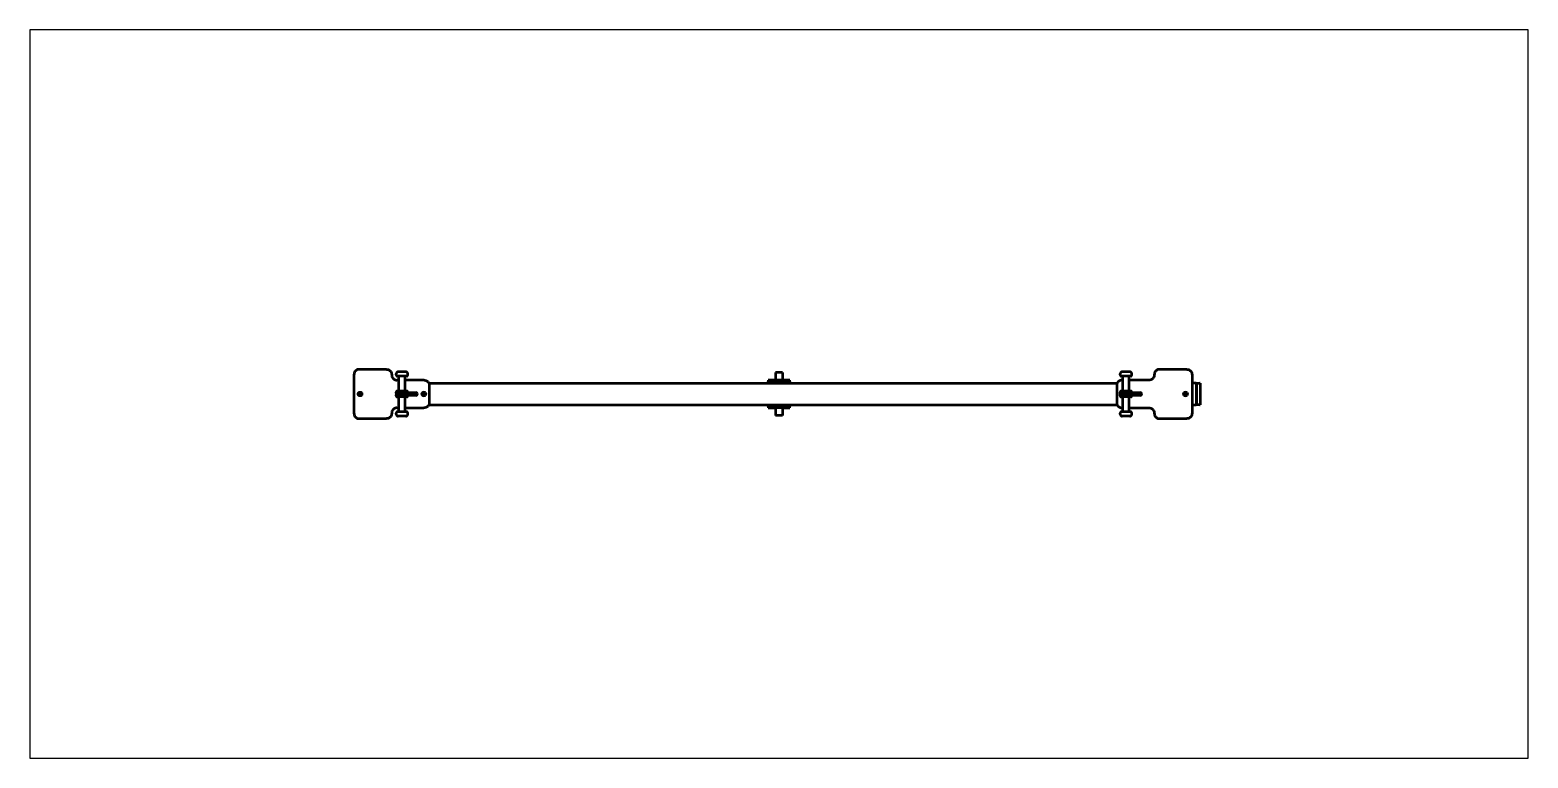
# Model space of a CAD drawing. Header units: millimetres. Extents: x -348 to 6652, y 528 to 3928.
import ezdxf

# ---------------------------------------------------------------- set-up
doc = ezdxf.new("R2010")
doc.units = ezdxf.units.MM
doc.header["$LTSCALE"] = 15
doc.layers.add('Geometrie náčrtu (ISO)', color=7, linetype='Continuous', lineweight=25)
doc.layers.add('Viditelná (ISO)', color=7, linetype='Continuous', lineweight=50)

# ---------------------------------------------------------------- blocks, each defined once
blk = doc.blocks.new('PH002')
at = {"layer": 'Geometrie náčrtu (ISO)'}
for p, q in [((7000, 0), (0, 0)), ((0, 0), (0, -3400)), ((7000, -3400), (7000, 0)), ((3500, -1600), (3500, -1600.9)), ((5450.4, -1700), (5449.1, -1700)), ((0, -3400), (7000, -3400))]:
    blk.add_line(p, q, dxfattribs=at)
at = {"layer": 'Viditelná (ISO)'}
for p, q in [((1513.9, -1610), (1513.9, -1790)), ((1665.3, -1585), (1538.4, -1585)), ((1665.8, -1585), (1665.3, -1585)), ((1710.7, -1611), (1710.7, -1606)), ((1755.7, -1596), (1720.7, -1596)), ((1765.7, -1611), (1765.7, -1606)), ((3516.9, -1600), (3483.2, -1600)), ((3483.2, -1600), (3483.2, -1635)), ((3516.9, -1600), (3516.9, -1635)), ((5094, -1611), (5094, -1606)), ((5139, -1596), (5104, -1596)), ((5149, -1611), (5149, -1606)), ((5253.6, -1610), (5253.6, -1610)), ((5405, -1585), (5278.1, -1585)), ((5405.5, -1585), (5405, -1585)), ((1723.2, -1635), (1714.2, -1635)), ((1760.7, -1616), (1715.7, -1616)), ((1723.2, -1686), (1723.2, -1616)), ((1753.2, -1686), (1753.2, -1616)), ((1841.1, -1635), (1753.2, -1635)), ((1841.5, -1635), (1841.1, -1635)), ((1864, -1650), (5079.9, -1650)), ((1866, -1660), (1866, -1740)), ((3480, -1635), (3450, -1635)), ((3450, -1635), (3450, -1641)), ((3450, -1641), (3480, -1641)), ((3450, -1645), (3450, -1641)), ((3450, -1650), (3450, -1645)), ((3476, -1645), (3475, -1646)), ((3525, -1646), (3475, -1646)), ((3475, -1650), (3475, -1646)), ((3476, -1645), (3524, -1645)), ((3480, -1641), (3480, -1635)), ((3520, -1635), (3480, -1635)), ((3480, -1641), (3520, -1641)), ((3550, -1635), (3520, -1635)), ((3520, -1635), (3520, -1641)), ((3520, -1641), (3550, -1641)), ((3524, -1645), (3525, -1646)), ((3525, -1650), (3525, -1646)), ((3550, -1641), (3550, -1635)), ((3550, -1641), (3550, -1645)), ((3550, -1645), (3550, -1650)), ((5077.8, -1660), (5077.8, -1740)), ((5144, -1616), (5099, -1616)), ((5106.5, -1635), (5102.4, -1635)), ((5106.5, -1686), (5106.5, -1616)), ((5136.5, -1686), (5136.5, -1616)), ((5229.3, -1635), (5136.5, -1635)), ((5430, -1610), (5430, -1790)), ((5430.1, -1650), (5430, -1650)), ((5449.1, -1650), (5430.1, -1650)), ((5449.1, -1650), (5450.4, -1650)), ((5450.4, -1650), (5466.6, -1650)), ((5450.4, -1650), (5450.4, -1750)), ((5450.4, -1744), (5450.4, -1656)), ((5468.3, -1650), (5466.6, -1650)), ((5468.3, -1650), (5468.3, -1750)), ((1541.1, -1702.7), (1541.1, -1697.3)), ((1710.7, -1696), (1710.7, -1691)), ((1765.7, -1696), (1710.7, -1696)), ((1765, -1697), (1710.7, -1697)), ((1710.7, -1697), (1710.7, -1705)), ((1765, -1704), (1710.7, -1704)), ((1710.7, -1709), (1710.7, -1704)), ((1765, -1705), (1710.7, -1705)), ((1760.7, -1686), (1715.7, -1686)), ((1760.7, -1714), (1715.7, -1714)), ((1723.2, -1784), (1723.2, -1714)), ((1732.2, -1697), (1732.2, -1696)), ((1744.2, -1697), (1744.2, -1696)), ((1753.2, -1784), (1753.2, -1714)), ((1765, -1697), (1808.2, -1697)), ((1765, -1705), (1808.2, -1705)), ((1765.7, -1696), (1765.7, -1691)), ((1765.7, -1693), (1805.1, -1693)), ((1765.7, -1709), (1765.7, -1705)), ((1805.1, -1707), (1765.7, -1707)), ((1808.2, -1697), (1808.2, -1705)), ((1809, -1697), (1809, -1703)), ((5094, -1696), (5094, -1691)), ((5149, -1696), (5094, -1696)), ((5148.4, -1697), (5094, -1697)), ((5094, -1697), (5094, -1705)), ((5148.4, -1704), (5094, -1704)), ((5094, -1709), (5094, -1704)), ((5148.4, -1705), (5094, -1705)), ((5144, -1686), (5099, -1686)), ((5144, -1714), (5099, -1714)), ((5106.5, -1784), (5106.5, -1714)), ((5115.5, -1697), (5115.5, -1696)), ((5127.5, -1697), (5127.5, -1696)), ((5136.5, -1784), (5136.5, -1714)), ((5148.4, -1697), (5191.5, -1697)), ((5148.4, -1705), (5191.5, -1705)), ((5149, -1696), (5149, -1691)), ((5149, -1693), (5189.4, -1693)), ((5149, -1709), (5149, -1705)), ((5189.4, -1707), (5149, -1707)), ((5191.5, -1697), (5191.5, -1705)), ((5193.3, -1697), (5193.3, -1703)), ((1538.4, -1815), (1665.3, -1815)), ((1665.8, -1815), (1665.3, -1815)), ((1690.3, -1790), (1690.3, -1790)), ((1710.7, -1794), (1710.7, -1789)), ((1714.2, -1765), (1723.2, -1765)), ((1760.7, -1784), (1715.7, -1784)), ((1755.7, -1804), (1720.7, -1804)), ((1753.2, -1765), (1841.1, -1765)), ((1765.7, -1794), (1765.7, -1789)), ((1841.5, -1765), (1841.1, -1765)), ((1864, -1750), (5079.9, -1750)), ((3450, -1755), (3450, -1750)), ((3450, -1759), (3450, -1755)), ((3480, -1759), (3450, -1759)), ((3450, -1759), (3450, -1765)), ((3450, -1765), (3480, -1765)), ((3475, -1754), (3475, -1750)), ((3475, -1754), (3525, -1754)), ((3476, -1755), (3475, -1754)), ((3524, -1755), (3476, -1755)), ((3480, -1765), (3480, -1759)), ((3520, -1759), (3480, -1759)), ((3520, -1765), (3480, -1765)), ((3483.2, -1765), (3483.2, -1800)), ((3516.9, -1800), (3483.2, -1800)), ((3516.9, -1765), (3516.9, -1800)), ((3550, -1759), (3520, -1759)), ((3520, -1759), (3520, -1765)), ((3520, -1765), (3550, -1765)), ((3524, -1755), (3525, -1754)), ((3525, -1754), (3525, -1750)), ((3550, -1750), (3550, -1755)), ((3550, -1755), (3550, -1759)), ((3550, -1765), (3550, -1759)), ((5094, -1794), (5094, -1789)), ((5144, -1784), (5099, -1784)), ((5102.4, -1765), (5106.5, -1765)), ((5139, -1804), (5104, -1804)), ((5136.5, -1765), (5229.3, -1765)), ((5149, -1794), (5149, -1789)), ((5278.1, -1815), (5405, -1815)), ((5405.5, -1815), (5405, -1815)), ((5430.1, -1750), (5430, -1750)), ((5430.1, -1750), (5449.1, -1750)), ((5450.4, -1750), (5449.1, -1750)), ((5466.6, -1750), (5450.4, -1750)), ((5466.6, -1750), (5468.3, -1750))]:
    blk.add_line(p, q, dxfattribs=at)
for centre, radius, start, end in [((1720.7, -1606), 10, 90, 180), ((1755.7, -1606), 10, 0, 90), ((5104, -1606), 10, 90, 180), ((5139, -1606), 10, 0, 90), ((1715.7, -1611), 5, 180, 270), ((1760.7, -1611), 5, 270, 0), ((5099, -1611), 5, 180, 270), ((5144, -1611), 5, 270, 0), ((1715.7, -1691), 5, 90, 180), ((1715.7, -1709), 5, 180, 270), ((1760.7, -1691), 5, 0, 90), ((1760.7, -1709), 5, 270, 0), ((5099, -1691), 5, 90, 180), ((5099, -1709), 5, 180, 270), ((5144, -1691), 5, 0, 90), ((5144, -1709), 5, 270, 0), ((1715.7, -1789), 5, 90, 180), ((1720.7, -1794), 10, 180, 270), ((1755.7, -1794), 10, 270, 0), ((1760.7, -1789), 5, 0, 90), ((5099, -1789), 5, 90, 180), ((5104, -1794), 10, 180, 270), ((5139, -1794), 10, 270, 0), ((5144, -1789), 5, 0, 90)]:
    blk.add_arc(centre, radius, start, end, dxfattribs=at)
for centre, major_axis, ratio, start_param, end_param in [((5430.1, -1656), (0, 6), 0.21586, 0, 0.086159), ((5449.1, -1656), (0, 6), 0.21586, 4.712389, 6.283185), ((1544.6, -1700), (0, 9), 0.976424, 0.123129, 3.018464), ((1545.2, -1700), (0, 5), 0.976424, 0.06637, 3.075222), ((1752.4, -1697), (0, 4), 0.976424, 1.318116, 1.570796), ((1753.4, -1697), (0, -4), 0.976424, 4.459709, 4.712389), ((1805.1, -1697), (0, 4), 0.976424, 4.712389, 6.283185), ((1805.1, -1703), (0, -4), 0.976424, 0, 1.570796), ((1842.4, -1700), (0, 9), 0.976424, 0.123129, 3.018464), ((1843, -1700), (0, 5), 0.976424, 0.06637, 3.075222), ((5101.5, -1700), (0, 9), 0.976424, 1.019736, 2.121857), ((5103.6, -1700), (0, -9), 0.976424, 4.251835, 4.372552), ((5103.6, -1700), (0, 5), 0.976424, 0.643501, 0.927295), ((5104.3, -1700), (0, -5), 0.976424, 3.785094, 4.068888), ((5103.6, -1700), (0, -5), 0.976424, 2.214297, 2.498092), ((5101.5, -1700), (0, -9), 0.976424, 1.910633, 2.03135), ((5136.6, -1697), (0, 4), 0.976424, 1.318116, 1.570796), ((5137.7, -1697), (0, -4), 0.976424, 4.459709, 4.712389), ((5189.4, -1697), (0, 4), 0.976424, 4.712389, 6.283185), ((5189.4, -1703), (0, -4), 0.976424, 0, 1.570796), ((5401.5, -1700), (0, 9), 0.976424, 0.123129, 3.018464), ((5402.1, -1700), (0, 5), 0.976424, 0.06637, 3.075222), ((5430.1, -1744), (0, -6), 0.21586, 6.197026, 6.283185), ((5449.1, -1744), (0, -6), 0.21586, 0, 1.570796)]:
    blk.add_ellipse(centre, major_axis=major_axis, ratio=ratio, start_param=start_param, end_param=end_param, dxfattribs=at)
for centre, major_axis in [((1542.4, -1700), (0, 9)), ((1544.6, -1700), (0, 5)), ((1840.2, -1700), (0, 9)), ((1842.4, -1700), (0, 5)), ((5399.3, -1700), (0, -9)), ((5401.5, -1700), (0, 5))]:
    blk.add_ellipse(centre, major_axis=major_axis, ratio=0.976424, dxfattribs=at)
for points, knots in [([(1538.4, -1585), (1535.8, -1585), (1533.3, -1585.4), (1528.4, -1587), (1526, -1588.3), (1521.9, -1591.3), (1520.1, -1593.2), (1517, -1597.5), (1515.9, -1599.8), (1514.3, -1604.8), (1513.9, -1607.4), (1513.9, -1610)], [3.141593, 3.141593, 3.141593, 3.141593, 3.455752, 3.455752, 3.769911, 3.769911, 4.08407, 4.08407, 4.39823, 4.39823, 4.712389, 4.712389, 4.712389, 4.712389]), ([(1665.8, -1585), (1668.3, -1585), (1670.9, -1585.4), (1675.8, -1587), (1678.1, -1588.3), (1682.3, -1591.3), (1684.1, -1593.2), (1687.1, -1597.5), (1688.3, -1599.8), (1689.9, -1604.8), (1690.3, -1607.4), (1690.3, -1610)], [3.141593, 3.141593, 3.141593, 3.141593, 3.455752, 3.455752, 3.769911, 3.769911, 4.08407, 4.08407, 4.39823, 4.39823, 4.712389, 4.712389, 4.712389, 4.712389]), ([(5278.1, -1585), (5275.5, -1585), (5273, -1585.4), (5268.1, -1587), (5265.7, -1588.3), (5261.6, -1591.3), (5259.8, -1593.2), (5256.8, -1597.5), (5255.6, -1599.8), (5254, -1604.8), (5253.6, -1607.4), (5253.6, -1610)], [0, 0, 0, 0, 0.314119, 0.314119, 0.628237, 0.628237, 0.942356, 0.942356, 1.256474, 1.256474, 1.570593, 1.570593, 1.570593, 1.570593]), ([(5405.5, -1585), (5408.1, -1585), (5410.6, -1585.4), (5415.5, -1587), (5417.8, -1588.3), (5422, -1591.3), (5423.8, -1593.2), (5426.8, -1597.5), (5428, -1599.8), (5429.6, -1604.8), (5430, -1607.4), (5430, -1610)], [0, 0, 0, 0, 0.314159, 0.314159, 0.628319, 0.628319, 0.942478, 0.942478, 1.256637, 1.256637, 1.570796, 1.570796, 1.570796, 1.570796]), ([(1690.3, -1610), (1690.3, -1612.6), (1690.7, -1615.3), (1692.3, -1620.2), (1693.4, -1622.6), (1696.4, -1626.8), (1698.3, -1628.7), (1702.4, -1631.8), (1704.7, -1633), (1709.5, -1634.6), (1712.1, -1635), (1714.6, -1635)], [4.712389, 4.712389, 4.712389, 4.712389, 5.026548, 5.026548, 5.340708, 5.340708, 5.654867, 5.654867, 5.969026, 5.969026, 6.283185, 6.283185, 6.283185, 6.283185]), ([(1841.5, -1635), (1844.1, -1635), (1846.7, -1635.4), (1851.6, -1637), (1853.9, -1638.3), (1858, -1641.3), (1859.9, -1643.2), (1862.9, -1647.5), (1864.1, -1649.8), (1865.6, -1654.8), (1866, -1657.4), (1866, -1660)], [3.141593, 3.141593, 3.141593, 3.141593, 3.455752, 3.455752, 3.769911, 3.769911, 4.08407, 4.08407, 4.39823, 4.39823, 4.712389, 4.712389, 4.712389, 4.712389]), ([(5102.4, -1635), (5099.8, -1635), (5097.2, -1635.4), (5092.3, -1637), (5090, -1638.3), (5085.8, -1641.3), (5084, -1643.2), (5081, -1647.5), (5079.8, -1649.8), (5078.2, -1654.8), (5077.8, -1657.4), (5077.8, -1660)], [0, 0, 0, 0, 0.314159, 0.314159, 0.628319, 0.628319, 0.942478, 0.942478, 1.256637, 1.256637, 1.570796, 1.570796, 1.570796, 1.570796]), ([(5253.6, -1610), (5253.6, -1612.6), (5253.2, -1615.3), (5251.6, -1620.2), (5250.4, -1622.6), (5247.4, -1626.8), (5245.6, -1628.7), (5241.5, -1631.8), (5239.2, -1633), (5234.4, -1634.6), (5231.8, -1635), (5229.3, -1635)], [1.570796, 1.570796, 1.570796, 1.570796, 1.884956, 1.884956, 2.199115, 2.199115, 2.513274, 2.513274, 2.827433, 2.827433, 3.141593, 3.141593, 3.141593, 3.141593]), ([(1866, -1740), (1866, -1742.6), (1865.6, -1745.2), (1864.1, -1750.2), (1862.9, -1752.5), (1859.9, -1756.8), (1858, -1758.7), (1853.9, -1761.7), (1851.6, -1763), (1846.7, -1764.6), (1844.1, -1765), (1841.5, -1765)], [4.712389, 4.712389, 4.712389, 4.712389, 5.026548, 5.026548, 5.340708, 5.340708, 5.654867, 5.654867, 5.969026, 5.969026, 6.283185, 6.283185, 6.283185, 6.283185]), ([(5077.8, -1740), (5077.8, -1742.6), (5078.2, -1745.2), (5079.8, -1750.2), (5081, -1752.5), (5084, -1756.8), (5085.8, -1758.7), (5090, -1761.7), (5092.3, -1763), (5097.2, -1764.6), (5099.8, -1765), (5102.4, -1765)], [1.570796, 1.570796, 1.570796, 1.570796, 1.884956, 1.884956, 2.199115, 2.199115, 2.513274, 2.513274, 2.827433, 2.827433, 3.141593, 3.141593, 3.141593, 3.141593]), ([(1513.9, -1790), (1513.9, -1792.6), (1514.3, -1795.2), (1515.9, -1800.2), (1517, -1802.5), (1520.1, -1806.8), (1521.9, -1808.7), (1526, -1811.7), (1528.4, -1813), (1533.3, -1814.6), (1535.8, -1815), (1538.4, -1815)], [4.712389, 4.712389, 4.712389, 4.712389, 5.026548, 5.026548, 5.340708, 5.340708, 5.654867, 5.654867, 5.969026, 5.969026, 6.283185, 6.283185, 6.283185, 6.283185]), ([(1690.3, -1790), (1690.3, -1792.6), (1689.9, -1795.2), (1688.3, -1800.2), (1687.1, -1802.5), (1684.1, -1806.8), (1682.3, -1808.7), (1678.1, -1811.7), (1675.8, -1813), (1670.9, -1814.6), (1668.3, -1815), (1665.8, -1815)], [4.712593, 4.712593, 4.712593, 4.712593, 5.026711, 5.026711, 5.34083, 5.34083, 5.654948, 5.654948, 5.969067, 5.969067, 6.283185, 6.283185, 6.283185, 6.283185]), ([(1714.6, -1765), (1712.1, -1765), (1709.5, -1765.4), (1704.7, -1767), (1702.4, -1768.2), (1698.3, -1771.3), (1696.4, -1773.2), (1693.4, -1777.4), (1692.3, -1779.8), (1690.7, -1784.7), (1690.3, -1787.4), (1690.3, -1790)], [3.141593, 3.141593, 3.141593, 3.141593, 3.455752, 3.455752, 3.769911, 3.769911, 4.08407, 4.08407, 4.39823, 4.39823, 4.712389, 4.712389, 4.712389, 4.712389]), ([(5229.3, -1765), (5231.8, -1765), (5234.4, -1765.4), (5239.2, -1767), (5241.5, -1768.2), (5245.6, -1771.3), (5247.4, -1773.2), (5250.4, -1777.4), (5251.6, -1779.8), (5253.2, -1784.7), (5253.6, -1787.4), (5253.6, -1790)], [6.283185, 6.283185, 6.283185, 6.283185, 6.597345, 6.597345, 6.911504, 6.911504, 7.225663, 7.225663, 7.539822, 7.539822, 7.853982, 7.853982, 7.853982, 7.853982]), ([(5253.6, -1790), (5253.6, -1792.6), (5254, -1795.2), (5255.6, -1800.2), (5256.8, -1802.5), (5259.8, -1806.8), (5261.6, -1808.7), (5265.7, -1811.7), (5268.1, -1813), (5273, -1814.6), (5275.5, -1815), (5278.1, -1815)], [1.570796, 1.570796, 1.570796, 1.570796, 1.884956, 1.884956, 2.199115, 2.199115, 2.513274, 2.513274, 2.827433, 2.827433, 3.141593, 3.141593, 3.141593, 3.141593]), ([(5430, -1790), (5430, -1792.6), (5429.6, -1795.2), (5428, -1800.2), (5426.8, -1802.5), (5423.8, -1806.8), (5422, -1808.7), (5417.8, -1811.7), (5415.5, -1813), (5410.6, -1814.6), (5408.1, -1815), (5405.5, -1815)], [1.570796, 1.570796, 1.570796, 1.570796, 1.884956, 1.884956, 2.199115, 2.199115, 2.513274, 2.513274, 2.827433, 2.827433, 3.141593, 3.141593, 3.141593, 3.141593])]:
    blk.add_open_spline(points, degree=3, knots=knots, dxfattribs=at)

msp = doc.modelspace()

# ---------------------------------------------------------------- block references
msp.add_blockref('PH002', (-347.9, 3927.5))

doc.saveas('drawing.dxf')
